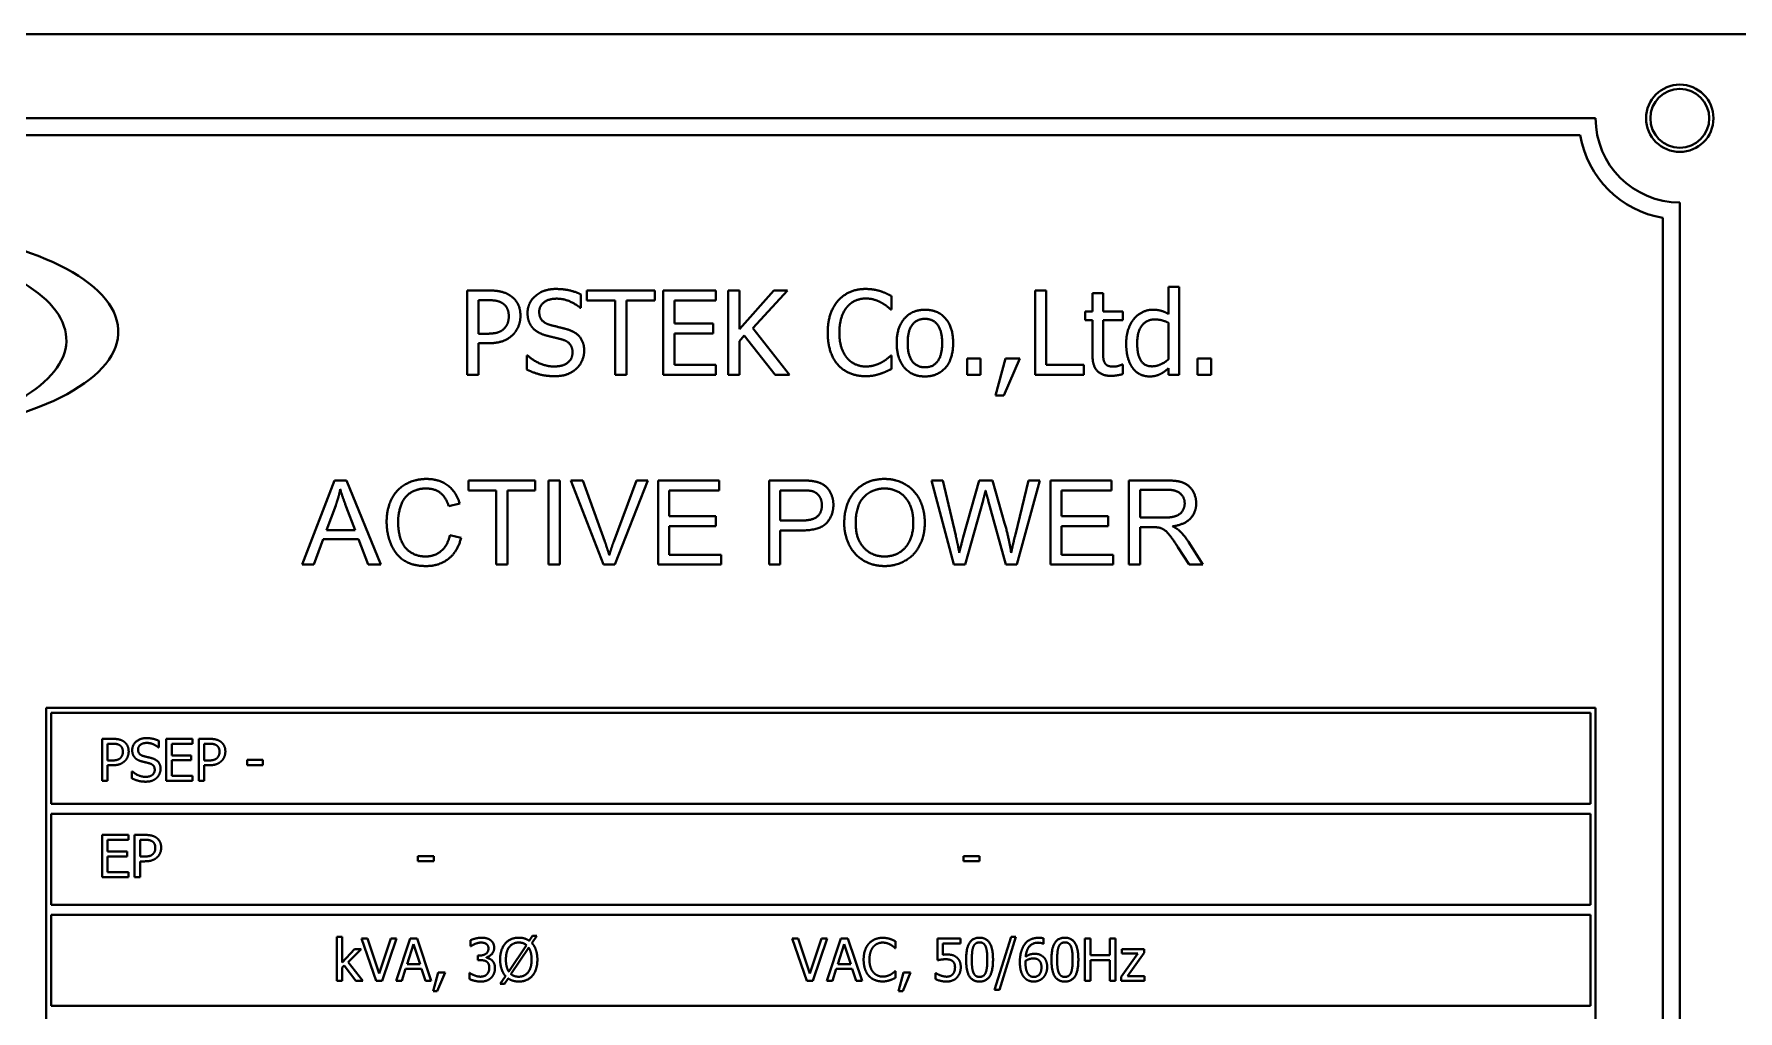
# Model space of a CAD drawing. Header units: millimetres. Extents: x 0 to 3364, y 0 to 2376.
# Drawn here: x 1297.6 to 1398.8, y 901.7 to 959.7 of the extents above; entities that cross this region are included whole.
import ezdxf

# ---------------------------------------------------------------- set-up
doc = ezdxf.new("R2010")
doc.units = ezdxf.units.MM
doc.header["$LTSCALE"] = 4
doc.layers.add('가시적인 것(ISO)', color=3, linetype='Continuous', lineweight=40, true_color=0x00ff00)

msp = doc.modelspace()

# ---------------------------------------------------------------- linework, layer by layer
at = {"layer": '가시적인 것(ISO)'}
for p, q in [((1240.3011, 959.6988), (1400.3011, 959.6988)), ((1390.3011, 954.6988), (1250.3011, 954.6988)), ((1251.2172, 953.6988), (1389.385, 953.6988)), ((1395.3011, 849.6988), (1395.3011, 949.6988)), ((1394.3011, 948.7827), (1394.3011, 850.6149)), ((1323.3076, 944.4759), (1324.5637, 944.4759)), ((1323.3076, 939.4759), (1323.3076, 944.4759)), ((1323.9721, 943.9006), (1323.9721, 941.907)), ((1324.5232, 943.9006), (1323.9721, 943.9006)), ((1330.058, 944.2409), (1330.058, 943.4468)), ((1330.4186, 943.8844), (1330.4186, 944.4759)), ((1330.4186, 944.4759), (1334.4381, 944.4759)), ((1332.0961, 943.8844), (1330.4186, 943.8844)), ((1332.0961, 939.4759), (1332.0961, 943.8844)), ((1334.4381, 943.8844), (1332.7606, 943.8844)), ((1332.7606, 943.8844), (1332.7606, 939.4759)), ((1334.4381, 944.4759), (1334.4381, 943.8844)), ((1334.9446, 939.4759), (1334.9446, 944.4759)), ((1334.9446, 944.4759), (1338.0726, 944.4759)), ((1338.0726, 943.8844), (1335.6091, 943.8844)), ((1335.6091, 943.8844), (1335.6091, 942.5148)), ((1338.0726, 944.4759), (1338.0726, 943.8844)), ((1338.8019, 939.4759), (1338.8019, 944.4759)), ((1338.8019, 944.4759), (1339.4664, 944.4759)), ((1339.4664, 944.4759), (1339.4664, 942.1785)), ((1339.4664, 942.1785), (1341.5167, 944.4759)), ((1342.327, 944.4759), (1340.2565, 942.2433)), ((1341.5167, 944.4759), (1342.327, 944.4759)), ((1348.5021, 944.1437), (1348.5021, 943.3414)), ((1357.0191, 939.4759), (1357.0191, 944.4759)), ((1357.0191, 944.4759), (1357.6836, 944.4759)), ((1357.6836, 944.4759), (1357.6836, 940.0675)), ((1360.4308, 943.228), (1360.4308, 944.3057)), ((1360.4308, 944.3057), (1361.0629, 944.3057)), ((1361.0629, 944.3057), (1361.0629, 943.228)), ((1364.9446, 943.078), (1364.9446, 944.6988)), ((1364.9446, 944.6988), (1365.5766, 944.6988)), ((1365.5766, 944.6988), (1365.5766, 939.4759)), ((1330.058, 943.4468), (1330.0094, 943.4468)), ((1348.5021, 943.3414), (1348.4494, 943.3414)), ((1360.0053, 942.7053), (1360.0053, 943.228)), ((1360.0053, 943.228), (1360.4308, 943.228)), ((1361.0629, 943.228), (1362.2258, 943.228)), ((1362.2258, 943.228), (1362.2258, 942.7053)), ((1323.9721, 941.907), (1324.4259, 941.907)), ((1335.6091, 942.5148), (1337.9065, 942.5148)), ((1335.6091, 941.9233), (1335.6091, 940.0675)), ((1337.9065, 941.9233), (1335.6091, 941.9233)), ((1337.9065, 942.5148), (1337.9065, 941.9233)), ((1339.7582, 941.8017), (1339.4664, 941.4735)), ((1341.5856, 939.4759), (1339.7582, 941.8017)), ((1340.2565, 942.2433), (1342.4486, 939.4759)), ((1360.4308, 942.7053), (1360.0053, 942.7053)), ((1360.4308, 940.6267), (1360.4308, 942.7053)), ((1361.0629, 942.7053), (1361.0629, 940.9184)), ((1362.2258, 942.7053), (1361.0629, 942.7053)), ((1364.9446, 940.3876), (1364.9446, 942.5553)), ((1324.5353, 941.3398), (1323.9721, 941.3398)), ((1323.9721, 941.3398), (1323.9721, 939.4759)), ((1339.4664, 941.4735), (1339.4664, 939.4759)), ((1326.853, 939.7758), (1326.853, 940.6104)), ((1326.853, 940.6104), (1326.9016, 940.6104)), ((1335.6091, 940.0675), (1338.0726, 940.0675)), ((1338.0726, 940.0675), (1338.0726, 939.4759)), ((1348.4535, 940.6104), (1348.5021, 940.6104)), ((1348.5021, 940.6104), (1348.5021, 939.8163)), ((1352.9835, 939.4759), (1352.9835, 940.4322)), ((1352.9835, 940.4322), (1353.7857, 940.4322)), ((1353.7857, 940.4322), (1353.7857, 939.4759)), ((1354.6771, 938.232), (1355.2687, 940.4322)), ((1356.1074, 940.4322), (1355.1674, 938.232)), ((1355.2687, 940.4322), (1356.1074, 940.4322)), ((1357.6836, 940.0675), (1359.9162, 940.0675)), ((1359.9162, 940.0675), (1359.9162, 939.4759)), ((1362.1893, 940.0756), (1362.2258, 940.0756)), ((1362.2258, 940.0756), (1362.2258, 939.5083)), ((1364.9446, 939.4759), (1364.9446, 939.8568)), ((1366.6706, 939.4759), (1366.6706, 940.4322)), ((1366.6706, 940.4322), (1367.4729, 940.4322)), ((1367.4729, 940.4322), (1367.4729, 939.4759)), ((1323.9721, 939.4759), (1323.3076, 939.4759)), ((1332.7606, 939.4759), (1332.0961, 939.4759)), ((1338.0726, 939.4759), (1334.9446, 939.4759)), ((1339.4664, 939.4759), (1338.8019, 939.4759)), ((1342.4486, 939.4759), (1341.5856, 939.4759)), ((1353.7857, 939.4759), (1352.9835, 939.4759)), ((1359.9162, 939.4759), (1357.0191, 939.4759)), ((1365.5766, 939.4759), (1364.9446, 939.4759)), ((1367.4729, 939.4759), (1366.6706, 939.4759)), ((1355.1674, 938.232), (1354.6771, 938.232)), ((1313.5081, 928.1969), (1315.4288, 933.1969)), ((1315.4288, 933.1969), (1316.1453, 933.1969)), ((1316.1453, 933.1969), (1318.1879, 928.1969)), ((1323.3861, 932.6062), (1323.3861, 933.1969)), ((1323.3861, 933.1969), (1327.3495, 933.1969)), ((1327.3495, 933.1969), (1327.3495, 932.6062)), ((1328.1422, 928.1969), (1328.1422, 933.1969)), ((1328.1422, 933.1969), (1328.8053, 933.1969)), ((1328.8053, 933.1969), (1328.8053, 928.1969)), ((1331.393, 928.1969), (1329.4608, 933.1969)), ((1329.4608, 933.1969), (1330.1773, 933.1969)), ((1330.1773, 933.1969), (1331.4768, 929.565)), ((1332.0065, 929.565), (1333.3594, 933.1969)), ((1334.034, 933.1969), (1332.0751, 928.1969)), ((1333.3594, 933.1969), (1334.034, 933.1969)), ((1334.6437, 928.1969), (1334.6437, 933.1969)), ((1334.6437, 933.1969), (1338.2642, 933.1969)), ((1338.2642, 933.1969), (1338.2642, 932.6062)), ((1341.2291, 928.1969), (1341.2291, 933.1969)), ((1341.2291, 933.1969), (1343.1155, 933.1969)), ((1352.1971, 928.1969), (1350.8709, 933.1969)), ((1350.8709, 933.1969), (1351.5492, 933.1969)), ((1351.5492, 933.1969), (1352.3114, 929.9194)), ((1352.7497, 929.8203), (1353.6986, 933.1969)), ((1353.6986, 933.1969), (1354.4989, 933.1969)), ((1354.4989, 933.1969), (1355.2154, 930.6664)), ((1355.8518, 929.9842), (1356.6331, 933.1969)), ((1357.3, 933.1969), (1355.9356, 928.1969)), ((1356.6331, 933.1969), (1357.3, 933.1969)), ((1357.9326, 928.1969), (1357.9326, 933.1969)), ((1357.9326, 933.1969), (1361.553, 933.1969)), ((1361.553, 933.1969), (1361.553, 932.6062)), ((1362.5896, 928.1969), (1362.5896, 933.1969)), ((1362.5896, 933.1969), (1364.8076, 933.1969)), ((1315.5012, 931.7144), (1314.9486, 930.2472)), ((1322.8602, 931.8287), (1322.2085, 931.6725)), ((1325.0324, 932.6062), (1323.3861, 932.6062)), ((1325.0324, 928.1969), (1325.0324, 932.6062)), ((1327.3495, 932.6062), (1325.6956, 932.6062)), ((1325.6956, 932.6062), (1325.6956, 928.1969)), ((1338.2642, 932.6062), (1335.3068, 932.6062)), ((1335.3068, 932.6062), (1335.3068, 931.078)), ((1341.8922, 932.6062), (1341.8922, 930.8188)), ((1343.1727, 932.6062), (1341.8922, 932.6062)), ((1353.9349, 932.0078), (1352.8792, 928.1969)), ((1355.2878, 928.1969), (1354.2436, 932.0078)), ((1361.553, 932.6062), (1358.5957, 932.6062)), ((1358.5957, 932.6062), (1358.5957, 931.078)), ((1363.2527, 932.6443), (1363.2527, 930.9903)), ((1364.8343, 932.6443), (1363.2527, 932.6443)), ((1316.6483, 930.2472), (1316.1224, 931.6344)), ((1335.3068, 931.078), (1338.0774, 931.078)), ((1338.0774, 931.078), (1338.0774, 930.4873)), ((1341.8922, 930.8188), (1343.1841, 930.8188)), ((1358.5957, 931.078), (1361.3663, 931.078)), ((1361.3663, 931.078), (1361.3663, 930.4873)), ((1363.2527, 930.9903), (1364.6742, 930.9903)), ((1314.7581, 929.7098), (1314.2093, 928.1969)), ((1316.8541, 929.7098), (1314.7581, 929.7098)), ((1314.9486, 930.2472), (1316.6483, 930.2472)), ((1317.4334, 928.1969), (1316.8541, 929.7098)), ((1322.2809, 929.9537), (1322.944, 929.786)), ((1335.3068, 930.4873), (1335.3068, 928.7876)), ((1338.0774, 930.4873), (1335.3068, 930.4873)), ((1343.1765, 930.2281), (1341.8922, 930.2281)), ((1341.8922, 930.2281), (1341.8922, 928.1969)), ((1358.5957, 930.4873), (1358.5957, 928.7876)), ((1361.3663, 930.4873), (1358.5957, 930.4873)), ((1364.0187, 930.4187), (1363.2527, 930.4187)), ((1363.2527, 930.4187), (1363.2527, 928.1969)), ((1335.3068, 928.7876), (1338.3785, 928.7876)), ((1338.3785, 928.7876), (1338.3785, 928.1969)), ((1358.5957, 928.7876), (1361.6674, 928.7876)), ((1361.6674, 928.7876), (1361.6674, 928.1969)), ((1366.1643, 928.1969), (1365.5012, 929.2373)), ((1366.1262, 929.5574), (1366.9913, 928.1969)), ((1314.2093, 928.1969), (1313.5081, 928.1969)), ((1318.1879, 928.1969), (1317.4334, 928.1969)), ((1325.6956, 928.1969), (1325.0324, 928.1969)), ((1328.8053, 928.1969), (1328.1422, 928.1969)), ((1332.0751, 928.1969), (1331.393, 928.1969)), ((1338.3785, 928.1969), (1334.6437, 928.1969)), ((1341.8922, 928.1969), (1341.2291, 928.1969)), ((1352.8792, 928.1969), (1352.1971, 928.1969)), ((1355.9356, 928.1969), (1355.2878, 928.1969)), ((1361.6674, 928.1969), (1357.9326, 928.1969)), ((1363.2527, 928.1969), (1362.5896, 928.1969)), ((1366.9913, 928.1969), (1366.1643, 928.1969)), ((1298.3011, 919.6988), (1390.3011, 919.6988)), ((1298.3011, 871.6988), (1298.3011, 919.6988)), ((1390.3011, 919.6988), (1390.3011, 871.6988)), ((1298.6011, 913.9988), (1298.6011, 919.3988)), ((1298.6011, 919.3988), (1390.0011, 919.3988)), ((1390.0011, 919.3988), (1390.0011, 913.9988)), ((1301.6281, 917.8542), (1302.2561, 917.8542)), ((1301.6281, 915.3542), (1301.6281, 917.8542)), ((1301.9604, 917.5665), (1301.9604, 916.5698)), ((1302.2359, 917.5665), (1301.9604, 917.5665)), ((1305.0033, 917.7367), (1305.0033, 917.3396)), ((1305.4389, 917.8542), (1307.0029, 917.8542)), ((1305.4389, 915.3542), (1305.4389, 917.8542)), ((1305.7711, 917.5584), (1305.7711, 916.8737)), ((1307.0029, 917.5584), (1305.7711, 917.5584)), ((1307.0029, 917.8542), (1307.0029, 917.5584)), ((1307.3676, 917.8542), (1307.9956, 917.8542)), ((1307.3676, 915.3542), (1307.3676, 917.8542)), ((1307.6998, 917.5665), (1307.6998, 916.5698)), ((1307.9753, 917.5665), (1307.6998, 917.5665)), ((1301.9604, 916.5698), (1302.1873, 916.5698)), ((1305.0033, 917.3396), (1304.979, 917.3396)), ((1305.7711, 916.8737), (1306.9198, 916.8737)), ((1306.9198, 916.5779), (1305.7711, 916.5779)), ((1305.7711, 916.5779), (1305.7711, 915.65)), ((1306.9198, 916.8737), (1306.9198, 916.5779)), ((1307.6998, 916.5698), (1307.9267, 916.5698)), ((1310.2363, 916.2963), (1310.2363, 916.6002)), ((1310.2363, 916.6002), (1311.1824, 916.6002)), ((1311.1824, 916.6002), (1311.1824, 916.2963)), ((1302.242, 916.2861), (1301.9604, 916.2861)), ((1301.9604, 916.2861), (1301.9604, 915.3542)), ((1303.4008, 915.5041), (1303.4008, 915.9215)), ((1303.4008, 915.9215), (1303.4251, 915.9215)), ((1305.7711, 915.65), (1307.0029, 915.65)), ((1307.0029, 915.65), (1307.0029, 915.3542)), ((1307.9814, 916.2861), (1307.6998, 916.2861)), ((1307.6998, 916.2861), (1307.6998, 915.3542)), ((1311.1824, 916.2963), (1310.2363, 916.2963)), ((1301.9604, 915.3542), (1301.6281, 915.3542)), ((1307.0029, 915.3542), (1305.4389, 915.3542)), ((1307.6998, 915.3542), (1307.3676, 915.3542)), ((1390.0011, 913.9988), (1298.6011, 913.9988)), ((1298.6011, 907.9988), (1298.6011, 913.3988)), ((1298.6011, 913.3988), (1390.0011, 913.3988)), ((1390.0011, 913.3988), (1390.0011, 907.9988)), ((1301.6281, 909.6488), (1301.6281, 912.1488)), ((1301.6281, 912.1488), (1303.1921, 912.1488)), ((1303.1921, 911.853), (1301.9604, 911.853)), ((1301.9604, 911.853), (1301.9604, 911.1682)), ((1303.1921, 912.1488), (1303.1921, 911.853)), ((1303.5568, 912.1488), (1304.1848, 912.1488)), ((1303.5568, 909.6488), (1303.5568, 912.1488)), ((1303.889, 911.8611), (1303.889, 910.8643)), ((1304.1646, 911.8611), (1303.889, 911.8611)), ((1301.9604, 911.1682), (1303.1091, 911.1682)), ((1303.1091, 910.8724), (1301.9604, 910.8724)), ((1301.9604, 910.8724), (1301.9604, 909.9446)), ((1303.1091, 911.1682), (1303.1091, 910.8724)), ((1303.889, 910.8643), (1304.1159, 910.8643)), ((1304.1706, 910.5807), (1303.889, 910.5807)), ((1303.889, 910.5807), (1303.889, 909.6488)), ((1320.3842, 910.5908), (1320.3842, 910.8947)), ((1320.3842, 910.8947), (1321.3303, 910.8947)), ((1321.3303, 910.5908), (1320.3842, 910.5908)), ((1321.3303, 910.8947), (1321.3303, 910.5908)), ((1352.7707, 910.5908), (1352.7707, 910.8947)), ((1352.7707, 910.8947), (1353.7168, 910.8947)), ((1353.7168, 910.5908), (1352.7707, 910.5908)), ((1353.7168, 910.8947), (1353.7168, 910.5908)), ((1303.1921, 909.6488), (1301.6281, 909.6488)), ((1301.9604, 909.9446), (1303.1921, 909.9446)), ((1303.1921, 909.9446), (1303.1921, 909.6488)), ((1303.889, 909.6488), (1303.5568, 909.6488)), ((1390.0011, 907.9988), (1298.6011, 907.9988)), ((1298.6011, 901.9988), (1298.6011, 907.3988)), ((1298.6011, 907.3988), (1390.0011, 907.3988)), ((1390.0011, 907.3988), (1390.0011, 901.9988)), ((1315.5625, 903.4948), (1315.5625, 906.1062)), ((1315.5625, 906.1062), (1315.8785, 906.1062)), ((1315.8785, 906.1062), (1315.8785, 904.5787)), ((1317.8923, 903.4948), (1317.0313, 905.9948)), ((1317.0313, 905.9948), (1317.3878, 905.9948)), ((1317.3878, 905.9948), (1318.0807, 903.9182)), ((1318.0807, 903.9182), (1318.7736, 905.9948)), ((1319.1119, 905.9948), (1318.2509, 903.4948)), ((1318.7736, 905.9948), (1319.1119, 905.9948)), ((1319.0815, 903.4948), (1319.9243, 905.9948)), ((1320.1208, 905.6545), (1319.7359, 904.4774)), ((1319.9243, 905.9948), (1320.3335, 905.9948)), ((1320.5078, 904.4774), (1320.1208, 905.6545)), ((1320.3335, 905.9948), (1321.1763, 903.4948)), ((1323.5061, 905.539), (1323.5061, 905.8935)), ((1323.5264, 905.539), (1323.5061, 905.539)), ((1325.7711, 904.0398), (1326.8226, 905.6099)), ((1326.9604, 905.4579), (1325.9069, 903.8838)), ((1326.9928, 905.8631), (1327.1852, 906.1488)), ((1327.4344, 906.1488), (1327.1467, 905.7274)), ((1327.1852, 906.1488), (1327.4344, 906.1488)), ((1343.4636, 903.4948), (1342.6026, 905.9948)), ((1342.6026, 905.9948), (1342.9591, 905.9948)), ((1342.9591, 905.9948), (1343.652, 903.9182)), ((1343.652, 903.9182), (1344.3449, 905.9948)), ((1344.6832, 905.9948), (1343.8222, 903.4948)), ((1344.3449, 905.9948), (1344.6832, 905.9948)), ((1344.6528, 903.4948), (1345.4956, 905.9948)), ((1345.6921, 905.6545), (1345.3072, 904.4774)), ((1345.4956, 905.9948), (1345.9048, 905.9948)), ((1346.0791, 904.4774), (1345.6921, 905.6545)), ((1345.9048, 905.9948), (1346.7476, 903.4948)), ((1348.7391, 905.4275), (1348.7128, 905.4275)), ((1348.7391, 905.8287), (1348.7391, 905.4275)), ((1351.2229, 904.7063), (1351.2229, 905.9948)), ((1351.2229, 905.9948), (1352.5945, 905.9948)), ((1352.5945, 905.701), (1351.545, 905.701)), ((1351.545, 905.701), (1351.545, 905.0345)), ((1352.5945, 905.9948), (1352.5945, 905.701)), ((1354.6224, 902.9519), (1355.5969, 906.1062)), ((1355.8846, 906.1062), (1354.9061, 902.9519)), ((1355.5969, 906.1062), (1355.8846, 906.1062)), ((1357.5236, 905.6848), (1357.5094, 905.6848)), ((1357.5236, 906.007), (1357.5236, 905.6848)), ((1359.983, 903.4948), (1359.983, 905.9948)), ((1359.983, 905.9948), (1360.3153, 905.9948)), ((1360.3153, 905.9948), (1360.3153, 905.0143)), ((1361.466, 905.0143), (1361.466, 905.9948)), ((1361.466, 905.9948), (1361.7983, 905.9948)), ((1361.7983, 905.9948), (1361.7983, 903.4948)), ((1315.8785, 904.5787), (1316.62, 905.3708)), ((1316.0041, 904.4004), (1315.8785, 904.2788)), ((1316.701, 903.4948), (1316.0041, 904.4004)), ((1317.013, 905.3708), (1316.2432, 904.5868)), ((1316.2432, 904.5868), (1317.1164, 903.4948)), ((1316.62, 905.3708), (1317.013, 905.3708)), ((1319.7359, 904.4774), (1320.5078, 904.4774)), ((1323.9478, 904.7124), (1323.9478, 904.9899)), ((1323.9478, 904.9899), (1324.0592, 904.9899)), ((1324.0896, 904.7124), (1323.9478, 904.7124)), ((1324.4462, 904.8846), (1324.4462, 904.8603)), ((1345.3072, 904.4774), (1346.0791, 904.4774)), ((1360.3153, 905.0143), (1361.466, 905.0143)), ((1361.466, 904.7185), (1360.3153, 904.7185)), ((1360.3153, 904.7185), (1360.3153, 903.4948)), ((1361.466, 903.4948), (1361.466, 904.7185)), ((1362.1346, 903.7298), (1363.1151, 905.1115)), ((1362.1751, 905.1115), (1362.1751, 905.3708)), ((1362.1751, 905.3708), (1363.494, 905.3708)), ((1363.1151, 905.1115), (1362.1751, 905.1115)), ((1363.494, 905.1459), (1362.5094, 903.7602)), ((1363.494, 905.3708), (1363.494, 905.1459)), ((1315.8785, 903.4948), (1315.5625, 903.4948)), ((1315.8785, 904.2788), (1315.8785, 903.4948)), ((1317.1164, 903.4948), (1316.701, 903.4948)), ((1318.2509, 903.4948), (1317.8923, 903.4948)), ((1319.4178, 903.4948), (1319.0815, 903.4948)), ((1319.6447, 904.1938), (1319.4178, 903.4948)), ((1320.5989, 904.1938), (1319.6447, 904.1938)), ((1320.8258, 903.4948), (1320.5989, 904.1938)), ((1321.1763, 903.4948), (1320.8258, 903.4948)), ((1321.2837, 902.8728), (1321.5795, 903.9729)), ((1321.9988, 903.9729), (1321.5288, 902.8728)), ((1321.5795, 903.9729), (1321.9988, 903.9729)), ((1323.4373, 903.9506), (1323.4616, 903.9506)), ((1323.4373, 903.5961), (1323.4373, 903.9506)), ((1325.2667, 903.3003), (1325.5827, 903.7663)), ((1325.7367, 903.6285), (1325.5138, 903.3003)), ((1343.8222, 903.4948), (1343.4636, 903.4948)), ((1344.9891, 903.4948), (1344.6528, 903.4948)), ((1345.216, 904.1938), (1344.9891, 903.4948)), ((1346.1702, 904.1938), (1345.216, 904.1938)), ((1346.3971, 903.4948), (1346.1702, 904.1938)), ((1346.7476, 903.4948), (1346.3971, 903.4948)), ((1348.7148, 904.0621), (1348.7391, 904.0621)), ((1348.7391, 904.0621), (1348.7391, 903.665)), ((1348.9194, 902.8728), (1349.2152, 903.9729)), ((1349.6346, 903.9729), (1349.1646, 902.8728)), ((1349.2152, 903.9729), (1349.6346, 903.9729)), ((1351.1196, 903.5839), (1351.1196, 903.9385)), ((1351.1196, 903.9385), (1351.1439, 903.9385)), ((1360.3153, 903.4948), (1359.983, 903.4948)), ((1361.7983, 903.4948), (1361.466, 903.4948)), ((1362.1346, 903.4948), (1362.1346, 903.7298)), ((1363.5122, 903.4948), (1362.1346, 903.4948)), ((1362.5094, 903.7602), (1363.5122, 903.7602)), ((1363.5122, 903.7602), (1363.5122, 903.4948)), ((1321.5288, 902.8728), (1321.2837, 902.8728)), ((1325.5138, 903.3003), (1325.2667, 903.3003)), ((1349.1646, 902.8728), (1348.9194, 902.8728)), ((1354.9061, 902.9519), (1354.6224, 902.9519)), ((1390.0011, 901.9988), (1298.6011, 901.9988))]:
    msp.add_line(p, q, dxfattribs=at)
for radius in [2, 1.75]:
    msp.add_circle((1395.3011, 954.6988), radius, dxfattribs=at)
for radius, start, end in [(5, 180, 270), (6, 189.594068, 260.405932)]:
    msp.add_arc((1395.3011, 954.6988), radius, start, end, dxfattribs=at)
for centre, major_axis, ratio, start_param, end_param in [((1286.5619, 942.0331), (-16.032, 0), 0.39426006, 1.9462528, 5.83760717), ((1284.6558, 941.531), (14.8527, 0), 0.4069905, 5.25884891, 8.86179915)]:
    msp.add_ellipse(centre, major_axis=major_axis, ratio=ratio, start_param=start_param, end_param=end_param, dxfattribs=at)
for points in [[(1325.4146, 943.7101), (1325.2565, 943.8155), (1324.8352, 943.9006), (1324.5232, 943.9006)], [(1324.5637, 944.4759), (1325.0094, 944.4759), (1325.6334, 944.3301), (1325.8724, 944.1639)], [(1325.8724, 944.1639), (1326.152, 943.9735), (1326.4681, 943.386), (1326.4681, 942.9686)], [(1326.8894, 943.1348), (1326.8894, 943.7425), (1327.8376, 944.5651), (1328.571, 944.5651)], [(1328.6155, 943.9897), (1328.1536, 943.9897), (1327.5823, 943.5562), (1327.5823, 943.2036)], [(1328.571, 944.5651), (1328.9924, 944.5651), (1329.7379, 944.3989), (1330.058, 944.2409)], [(1330.0094, 943.4468), (1329.7703, 943.6656), (1329.0248, 943.9897), (1328.6155, 943.9897)], [(1344.7095, 941.9719), (1344.7095, 942.5999), (1345.0296, 943.5318), (1345.3335, 943.8763)], [(1345.3335, 943.8763), (1345.6334, 944.2126), (1346.4518, 944.5651), (1346.9583, 944.5651)], [(1346.9543, 943.9978), (1346.6342, 943.9978), (1346.0629, 943.7344), (1345.8481, 943.4832)], [(1347.8862, 943.7587), (1347.6958, 943.8641), (1347.246, 943.9978), (1346.9543, 943.9978)], [(1346.9583, 944.5651), (1347.2095, 944.5651), (1347.6512, 944.4921), (1347.8376, 944.4354)], [(1347.8376, 944.4354), (1347.9997, 944.3827), (1348.336, 944.2328), (1348.5021, 944.1437)], [(1325.7752, 942.9484), (1325.7752, 943.2077), (1325.5969, 943.5886), (1325.4146, 943.7101)], [(1325.4916, 942.2069), (1325.6415, 942.3568), (1325.7752, 942.7093), (1325.7752, 942.9484)], [(1326.4681, 942.9686), (1326.4681, 942.6445), (1326.2371, 942.061), (1326.0305, 941.8584)], [(1327.2136, 942.2312), (1327.0596, 942.3973), (1326.8894, 942.843), (1326.8894, 943.1348)], [(1327.5823, 943.2036), (1327.5823, 942.8876), (1327.9186, 942.5108), (1328.2347, 942.4257)], [(1345.8481, 943.4832), (1345.6374, 943.228), (1345.4024, 942.454), (1345.4024, 941.9719)], [(1348.4494, 943.3414), (1348.3603, 943.4224), (1348.0847, 943.6493), (1347.8862, 943.7587)], [(1348.806, 941.3519), (1348.806, 942.292), (1349.7298, 943.3333), (1350.4835, 943.3333)], [(1350.4835, 943.3333), (1351.2452, 943.3333), (1352.1569, 942.296), (1352.1569, 941.3519)], [(1362.4324, 941.3236), (1362.4324, 941.8179), (1362.6877, 942.5391), (1362.9105, 942.8106)], [(1362.9105, 942.8106), (1363.1172, 943.0537), (1363.6966, 943.3333), (1364.0167, 943.3333)], [(1364.0167, 943.3333), (1364.2963, 943.3333), (1364.7136, 943.2077), (1364.9446, 943.078)], [(1324.4259, 941.907), (1324.8311, 941.907), (1325.3295, 942.0367), (1325.4916, 942.2069)], [(1326.0305, 941.8584), (1325.7711, 941.6032), (1325.0702, 941.3398), (1324.5353, 941.3398)], [(1328.0402, 941.7895), (1327.7809, 941.8584), (1327.3716, 942.0651), (1327.2136, 942.2312)], [(1328.2347, 942.4257), (1328.4454, 942.369), (1329.0572, 942.2231), (1329.2598, 942.1623)], [(1329.2598, 942.1623), (1329.7744, 942.0043), (1330.2525, 941.3681), (1330.2525, 940.9022)], [(1345.3376, 940.0432), (1345.0377, 940.3673), (1344.7095, 941.3398), (1344.7095, 941.9719)], [(1345.4024, 941.9719), (1345.4024, 941.4573), (1345.6496, 940.7158), (1345.8643, 940.4605)], [(1350.4835, 942.7904), (1349.9932, 942.7904), (1349.4583, 942.0813), (1349.4583, 941.3519)], [(1351.5045, 941.3519), (1351.5045, 942.0813), (1350.9737, 942.7904), (1350.4835, 942.7904)], [(1364.122, 942.7539), (1363.6358, 942.7539), (1363.0847, 942.0245), (1363.0847, 941.3357)], [(1364.9446, 942.5553), (1364.7095, 942.6688), (1364.3368, 942.7539), (1364.122, 942.7539)], [(1328.9437, 941.5626), (1328.7128, 941.6275), (1328.3279, 941.7166), (1328.0402, 941.7895)], [(1328.4454, 939.9621), (1328.9964, 939.9621), (1329.5596, 940.42), (1329.5596, 940.7968)], [(1329.5596, 940.7968), (1329.5596, 941.0967), (1329.2638, 941.4694), (1328.9437, 941.5626)], [(1330.2525, 940.9022), (1330.2525, 940.6064), (1330.0134, 940.0391), (1329.7987, 939.8406)], [(1350.4835, 939.3706), (1349.7014, 939.3706), (1348.806, 940.4362), (1348.806, 941.3519)], [(1349.4583, 941.3519), (1349.4583, 940.6429), (1349.9932, 939.9135), (1350.4835, 939.9135)], [(1352.1569, 941.3519), (1352.1569, 940.4038), (1351.2452, 939.3706), (1350.4835, 939.3706)], [(1350.4835, 939.9135), (1350.9697, 939.9135), (1351.5045, 940.6307), (1351.5045, 941.3519)], [(1361.0629, 940.9184), (1361.0629, 940.6348), (1361.0831, 940.3228), (1361.152, 940.1891)], [(1362.8173, 939.873), (1362.635, 940.1202), (1362.4324, 940.8495), (1362.4324, 941.3236)], [(1363.0847, 941.3357), (1363.0847, 940.6712), (1363.5061, 939.9703), (1363.9721, 939.9703)], [(1328.494, 939.3868), (1327.951, 939.3868), (1327.1893, 939.6137), (1326.853, 939.7758)], [(1326.9016, 940.6104), (1327.2298, 940.3025), (1328.0604, 939.9621), (1328.4454, 939.9621)], [(1329.7987, 939.8406), (1329.5596, 939.6218), (1328.9518, 939.3868), (1328.494, 939.3868)], [(1346.9462, 939.3868), (1346.46, 939.3868), (1345.6374, 939.715), (1345.3376, 940.0432)], [(1345.8643, 940.4605), (1346.075, 940.2134), (1346.6382, 939.9621), (1346.9543, 939.9621)], [(1346.9543, 939.9621), (1347.242, 939.9621), (1347.7322, 940.104), (1347.9227, 940.2093)], [(1348.5021, 939.8163), (1348.336, 939.7393), (1348.0442, 939.5975), (1347.8376, 939.5327)], [(1347.9227, 940.2093), (1348.105, 940.3147), (1348.3765, 940.5335), (1348.4535, 940.6104)], [(1361.5248, 939.403), (1361.0102, 939.403), (1360.4308, 939.9905), (1360.4308, 940.6267)], [(1361.152, 940.1891), (1361.2087, 940.0715), (1361.464, 939.954), (1361.6828, 939.954)], [(1361.6828, 939.954), (1361.8368, 939.954), (1362.1245, 940.0472), (1362.1893, 940.0756)], [(1363.8262, 939.3706), (1363.5183, 939.3706), (1362.9997, 939.6258), (1362.8173, 939.873)], [(1363.9721, 939.9703), (1364.2193, 939.9703), (1364.7217, 940.1972), (1364.9446, 940.3876)], [(1364.9446, 939.8568), (1364.7987, 939.7352), (1364.5839, 939.5732), (1364.4381, 939.5043)], [(1347.8376, 939.5327), (1347.6188, 939.4597), (1347.246, 939.3868), (1346.9462, 939.3868)], [(1362.2258, 939.5083), (1362.0475, 939.4597), (1361.6828, 939.403), (1361.5248, 939.403)], [(1364.4381, 939.5043), (1364.3044, 939.4395), (1364.0167, 939.3706), (1363.8262, 939.3706)], [(1318.5233, 930.735), (1318.5233, 931.5162), (1319.1216, 932.6824), (1320.223, 933.2845), (1320.8861, 933.2845)], [(1320.8709, 932.7167), (1320.2954, 932.7167), (1319.518, 932.1641), (1319.2055, 931.2342), (1319.2055, 930.7388)], [(1322.2085, 931.6725), (1322.0332, 932.2175), (1321.3739, 932.7167), (1320.8709, 932.7167)], [(1320.8861, 933.2845), (1321.6369, 933.2845), (1322.6582, 932.5185), (1322.8602, 931.8287)], [(1343.1155, 933.1969), (1343.6148, 933.1969), (1343.8777, 933.1473)], [(1343.8777, 933.1473), (1344.2474, 933.0864), (1344.7428, 932.7434), (1345.0477, 932.1222), (1345.0477, 931.7487)], [(1345.6917, 930.6321), (1345.6917, 931.8783), (1347.0294, 933.2845), (1348.085, 933.2845)], [(1348.0888, 932.7167), (1347.3876, 932.7167), (1346.3739, 931.7525), (1346.3739, 930.6245)], [(1348.085, 933.2845), (1348.7786, 933.2845), (1349.8914, 932.6214), (1350.4745, 931.44), (1350.4745, 930.6893)], [(1349.7924, 930.6969), (1349.7924, 931.3066), (1349.3808, 932.2175), (1348.5843, 932.7167), (1348.0888, 932.7167)], [(1364.8076, 933.1969), (1365.4745, 933.1969), (1366.1719, 932.9263), (1366.5873, 932.2441), (1366.5873, 931.8325)], [(1315.7718, 932.671), (1315.6727, 932.1908), (1315.5012, 931.7144)], [(1316.1224, 931.6344), (1315.8861, 932.267), (1315.7718, 932.671)], [(1343.7901, 932.5604), (1343.6224, 932.6062), (1343.1727, 932.6062)], [(1345.0477, 931.7487), (1345.0477, 931.1123), (1344.236, 930.2281), (1343.1765, 930.2281)], [(1343.1841, 930.8188), (1343.8282, 930.8188), (1344.3655, 931.2952), (1344.3655, 931.7296)], [(1344.3655, 931.7296), (1344.3655, 932.0421), (1344.0492, 932.4918), (1343.7901, 932.5604)], [(1354.0835, 932.5947), (1353.9997, 932.2518), (1353.9349, 932.0078)], [(1354.2436, 932.0078), (1354.1064, 932.4842), (1354.0835, 932.5947)], [(1364.6742, 930.9903), (1365.1277, 930.9903), (1365.6384, 931.1771), (1365.9052, 931.5925), (1365.9052, 931.8325)], [(1365.9052, 931.8325), (1365.9052, 932.187), (1365.3907, 932.6443), (1364.8343, 932.6443)], [(1366.5873, 931.8325), (1366.5873, 931.299), (1365.8975, 930.5711), (1365.1811, 930.472)], [(1320.8747, 928.113), (1320.0667, 928.113), (1319.053, 928.7723), (1318.5233, 930.0185), (1318.5233, 930.735)], [(1319.2055, 930.7388), (1319.2055, 930.1024), (1319.5789, 929.1496), (1320.3602, 928.6809), (1320.8175, 928.6809)], [(1348.0812, 928.6809), (1348.8282, 928.6809), (1349.7924, 929.7289), (1349.7924, 930.6969)], [(1350.4745, 930.6893), (1350.4745, 929.9309), (1349.861, 928.7304), (1348.7329, 928.113), (1348.085, 928.113)], [(1320.8175, 928.6809), (1321.3739, 928.6809), (1322.1437, 929.3211), (1322.2809, 929.9537)], [(1322.944, 929.786), (1322.7344, 928.9705), (1321.6559, 928.113), (1320.8747, 928.113)], [(1348.085, 928.113), (1347.3762, 928.113), (1346.2634, 928.7952), (1345.6917, 929.9728), (1345.6917, 930.6321)], [(1346.3739, 930.6245), (1346.3739, 929.7213), (1347.3457, 928.6809), (1348.0812, 928.6809)], [(1352.3114, 929.9194), (1352.4334, 929.405), (1352.5248, 928.8943)], [(1352.5248, 928.8943), (1352.7154, 929.6984), (1352.7497, 929.8203)], [(1355.2154, 930.6664), (1355.4783, 929.7251), (1355.6041, 928.8943)], [(1355.6041, 928.8943), (1355.6994, 929.3707), (1355.8518, 929.9842)], [(1364.3884, 930.3958), (1364.2741, 930.4187), (1364.0187, 930.4187)], [(1365.5012, 929.2373), (1365.2116, 929.687), (1364.8381, 930.1633), (1364.5408, 930.3577), (1364.3884, 930.3958)], [(1365.1811, 930.472), (1365.4402, 930.3463), (1365.5774, 930.2243)], [(1365.5774, 930.2243), (1365.867, 929.9575), (1366.1262, 929.5574)], [(1331.4768, 929.565), (1331.6331, 929.1306), (1331.7398, 928.7495)], [(1331.7398, 928.7495), (1331.8541, 929.1572), (1332.0065, 929.565)], [(1302.6816, 917.4713), (1302.6026, 917.524), (1302.3919, 917.5665), (1302.2359, 917.5665)], [(1302.2561, 917.8542), (1302.479, 917.8542), (1302.791, 917.7813), (1302.9105, 917.6982)], [(1302.9105, 917.6982), (1303.0503, 917.603), (1303.2083, 917.3092), (1303.2083, 917.1006)], [(1303.419, 917.1836), (1303.419, 917.4875), (1303.8931, 917.8988), (1304.2598, 917.8988)], [(1304.2821, 917.6111), (1304.0511, 917.6111), (1303.7655, 917.3943), (1303.7655, 917.2181)], [(1304.2598, 917.8988), (1304.4705, 917.8988), (1304.8433, 917.8157), (1305.0033, 917.7367)], [(1304.979, 917.3396), (1304.8595, 917.449), (1304.4867, 917.6111), (1304.2821, 917.6111)], [(1308.4211, 917.4713), (1308.342, 917.524), (1308.1313, 917.5665), (1307.9753, 917.5665)], [(1307.9956, 917.8542), (1308.2185, 917.8542), (1308.5305, 917.7813), (1308.65, 917.6982)], [(1308.65, 917.6982), (1308.7898, 917.603), (1308.9478, 917.3092), (1308.9478, 917.1006)], [(1302.1873, 916.5698), (1302.3899, 916.5698), (1302.639, 916.6346), (1302.7201, 916.7197)], [(1302.9895, 916.5455), (1302.8599, 916.4178), (1302.5094, 916.2861), (1302.242, 916.2861)], [(1302.8619, 917.0904), (1302.8619, 917.2201), (1302.7728, 917.4105), (1302.6816, 917.4713)], [(1302.7201, 916.7197), (1302.795, 916.7946), (1302.8619, 916.9709), (1302.8619, 917.0904)], [(1303.2083, 917.1006), (1303.2083, 916.9385), (1303.0929, 916.6468), (1302.9895, 916.5455)], [(1303.5811, 916.7318), (1303.5041, 916.8149), (1303.419, 917.0378), (1303.419, 917.1836)], [(1303.9944, 916.511), (1303.8647, 916.5455), (1303.6601, 916.6488), (1303.5811, 916.7318)], [(1303.7655, 917.2181), (1303.7655, 917.06), (1303.9336, 916.8716), (1304.0916, 916.8291)], [(1304.4462, 916.3976), (1304.3307, 916.43), (1304.1382, 916.4745), (1303.9944, 916.511)], [(1304.0916, 916.8291), (1304.197, 916.8007), (1304.5029, 916.7278), (1304.6042, 916.6974)], [(1304.6042, 916.6974), (1304.8615, 916.6184), (1305.1006, 916.3003), (1305.1006, 916.0673)], [(1307.9267, 916.5698), (1308.1293, 916.5698), (1308.3785, 916.6346), (1308.4595, 916.7197)], [(1308.729, 916.5455), (1308.5993, 916.4178), (1308.2488, 916.2861), (1307.9814, 916.2861)], [(1308.6014, 917.0904), (1308.6014, 917.2201), (1308.5122, 917.4105), (1308.4211, 917.4713)], [(1308.4595, 916.7197), (1308.5345, 916.7946), (1308.6014, 916.9709), (1308.6014, 917.0904)], [(1308.9478, 917.1006), (1308.9478, 916.9385), (1308.8323, 916.6468), (1308.729, 916.5455)], [(1304.2213, 915.3096), (1303.9498, 915.3096), (1303.5689, 915.4231), (1303.4008, 915.5041)], [(1303.4251, 915.9215), (1303.5892, 915.7675), (1304.0045, 915.5973), (1304.197, 915.5973)], [(1304.197, 915.5973), (1304.4725, 915.5973), (1304.7541, 915.8262), (1304.7541, 916.0147)], [(1304.8736, 915.5365), (1304.7541, 915.4271), (1304.4502, 915.3096), (1304.2213, 915.3096)], [(1304.7541, 916.0147), (1304.7541, 916.1646), (1304.6062, 916.351), (1304.4462, 916.3976)], [(1305.1006, 916.0673), (1305.1006, 915.9194), (1304.981, 915.6358), (1304.8736, 915.5365)], [(1304.6103, 911.7659), (1304.5313, 911.8186), (1304.3206, 911.8611), (1304.1646, 911.8611)], [(1304.1848, 912.1488), (1304.4077, 912.1488), (1304.7197, 912.0758), (1304.8392, 911.9928)], [(1304.7906, 911.385), (1304.7906, 911.5147), (1304.7014, 911.7051), (1304.6103, 911.7659)], [(1304.8392, 911.9928), (1304.979, 911.8976), (1305.137, 911.6038), (1305.137, 911.3951)], [(1304.1159, 910.8643), (1304.3185, 910.8643), (1304.5677, 910.9292), (1304.6488, 911.0143)], [(1304.9182, 910.84), (1304.7886, 910.7124), (1304.4381, 910.5807), (1304.1706, 910.5807)], [(1304.6488, 911.0143), (1304.7237, 911.0892), (1304.7906, 911.2655), (1304.7906, 911.385)], [(1305.137, 911.3951), (1305.137, 911.2331), (1305.0215, 910.9413), (1304.9182, 910.84)], [(1323.5061, 905.8935), (1323.6155, 905.9523), (1323.9903, 906.0475), (1324.1585, 906.0475)], [(1323.7736, 905.6788), (1323.6925, 905.6443), (1323.573, 905.5714), (1323.5264, 905.539)], [(1324.1322, 905.7578), (1324.041, 905.7578), (1323.8607, 905.7132), (1323.7736, 905.6788)], [(1324.0592, 904.9899), (1324.2841, 904.9899), (1324.5677, 905.2047), (1324.5677, 905.4093)], [(1324.436, 905.6808), (1324.3732, 905.7233), (1324.2193, 905.7578), (1324.1322, 905.7578)], [(1324.1585, 906.0475), (1324.3287, 906.0475), (1324.5819, 905.9786), (1324.6852, 905.9057)], [(1324.5677, 905.4093), (1324.5677, 905.5045), (1324.4948, 905.6403), (1324.436, 905.6808)], [(1324.9081, 905.4438), (1324.9081, 905.2371), (1324.6366, 904.9251), (1324.4462, 904.8846)], [(1324.6852, 905.9057), (1324.7946, 905.8267), (1324.9081, 905.5977), (1324.9081, 905.4438)], [(1325.2626, 904.7448), (1325.2626, 905.3627), (1325.8684, 906.0475), (1326.3668, 906.0475)], [(1326.3688, 905.7598), (1326.0203, 905.7598), (1325.605, 905.2432), (1325.605, 904.7448)], [(1326.3668, 906.0475), (1326.5592, 906.0475), (1326.8591, 905.9543), (1326.9928, 905.8631)], [(1326.8226, 905.6099), (1326.7355, 905.6848), (1326.5065, 905.7598), (1326.3688, 905.7598)], [(1327.1305, 904.7448), (1327.1305, 904.9758), (1327.0373, 905.3384), (1326.9604, 905.4579)], [(1327.1467, 905.7274), (1327.3007, 905.5613), (1327.4729, 905.0791), (1327.4729, 904.7448)], [(1346.8429, 904.7428), (1346.8429, 905.0568), (1347.0029, 905.5228), (1347.1548, 905.695)], [(1347.1548, 905.695), (1347.3048, 905.8631), (1347.714, 906.0394), (1347.9672, 906.0394)], [(1347.4121, 905.4985), (1347.3068, 905.3708), (1347.1893, 904.9839), (1347.1893, 904.7428)], [(1347.9652, 905.7557), (1347.8052, 905.7557), (1347.5195, 905.6241), (1347.4121, 905.4985)], [(1348.4312, 905.6362), (1348.336, 905.6889), (1348.1111, 905.7557), (1347.9652, 905.7557)], [(1347.9672, 906.0394), (1348.0929, 906.0394), (1348.3137, 906.0029), (1348.4069, 905.9745)], [(1348.4069, 905.9745), (1348.4879, 905.9482), (1348.6561, 905.8733), (1348.7391, 905.8287)], [(1348.7128, 905.4275), (1348.6682, 905.4681), (1348.5305, 905.5815), (1348.4312, 905.6362)], [(1352.9267, 904.7428), (1352.9267, 905.4194), (1353.3177, 906.0455), (1353.727, 906.0455)], [(1353.3542, 905.5045), (1353.3035, 905.3769), (1353.2671, 904.9879), (1353.2671, 904.7428)], [(1353.727, 905.7679), (1353.5872, 905.7679), (1353.4069, 905.6362), (1353.3542, 905.5045)], [(1353.727, 906.0455), (1354.1382, 906.0455), (1354.5252, 905.3972), (1354.5252, 904.7448)], [(1354.0937, 905.5086), (1354.043, 905.6362), (1353.8668, 905.7679), (1353.727, 905.7679)], [(1354.1848, 904.7448), (1354.1848, 905.0021), (1354.1443, 905.381), (1354.0937, 905.5086)], [(1356.1196, 904.5929), (1356.1196, 904.919), (1356.2533, 905.4438), (1356.3931, 905.6382)], [(1356.3931, 905.6382), (1356.5288, 905.8287), (1356.9583, 906.0414), (1357.2399, 906.0414)], [(1357.1954, 905.7517), (1356.8834, 905.7517), (1356.5005, 905.3303), (1356.464, 904.917)], [(1357.5094, 905.6848), (1357.4628, 905.7092), (1357.2926, 905.7517), (1357.1954, 905.7517)], [(1357.2399, 906.0414), (1357.323, 906.0414), (1357.4689, 906.0252), (1357.5236, 906.007)], [(1357.9936, 904.7428), (1357.9936, 905.4194), (1358.3846, 906.0455), (1358.7938, 906.0455)], [(1358.4211, 905.5045), (1358.3704, 905.3769), (1358.3339, 904.9879), (1358.3339, 904.7428)], [(1358.7938, 905.7679), (1358.654, 905.7679), (1358.4737, 905.6362), (1358.4211, 905.5045)], [(1358.7938, 906.0455), (1359.2051, 906.0455), (1359.592, 905.3972), (1359.592, 904.7448)], [(1359.1605, 905.5086), (1359.1099, 905.6362), (1358.9336, 905.7679), (1358.7938, 905.7679)], [(1359.2517, 904.7448), (1359.2517, 905.0021), (1359.2112, 905.381), (1359.1605, 905.5086)], [(1324.4664, 904.6233), (1324.3955, 904.6739), (1324.2031, 904.7124), (1324.0896, 904.7124)], [(1324.4462, 904.8603), (1324.5252, 904.8441), (1324.7055, 904.7711), (1324.7825, 904.6982)], [(1324.6164, 904.2606), (1324.6164, 904.3963), (1324.5373, 904.5726), (1324.4664, 904.6233)], [(1324.7825, 904.6982), (1324.8595, 904.6273), (1324.9567, 904.4004), (1324.9567, 904.2363)], [(1325.5827, 903.7663), (1325.4328, 903.9324), (1325.2626, 904.4227), (1325.2626, 904.7448)], [(1325.605, 904.7448), (1325.605, 904.5179), (1325.6921, 904.1654), (1325.7711, 904.0398)], [(1327.4729, 904.7448), (1327.4729, 904.1249), (1326.8692, 903.4421), (1326.3668, 903.4421)], [(1326.3688, 903.7298), (1326.7152, 903.7298), (1327.1305, 904.2525), (1327.1305, 904.7448)], [(1347.1569, 903.7784), (1347.007, 903.9405), (1346.8429, 904.4267), (1346.8429, 904.7428)], [(1347.1893, 904.7428), (1347.1893, 904.4855), (1347.3129, 904.1147), (1347.4202, 903.9871)], [(1351.7172, 904.7671), (1351.5795, 904.7671), (1351.306, 904.7245), (1351.2229, 904.7063)], [(1351.545, 905.0345), (1351.6058, 905.0426), (1351.7233, 905.0487), (1351.7719, 905.0487)], [(1352.1265, 904.6516), (1352.0556, 904.7144), (1351.8449, 904.7671), (1351.7172, 904.7671)], [(1351.7719, 905.0487), (1351.9644, 905.0487), (1352.2298, 904.9859), (1352.3514, 904.8927)], [(1352.2683, 904.291), (1352.2683, 904.4247), (1352.1954, 904.5949), (1352.1265, 904.6516)], [(1352.3514, 904.8927), (1352.4749, 904.7995), (1352.6087, 904.5159), (1352.6087, 904.289)], [(1353.727, 903.4421), (1353.3137, 903.4421), (1352.9267, 904.0844), (1352.9267, 904.7428)], [(1353.2671, 904.7428), (1353.2671, 904.4794), (1353.2995, 904.1269), (1353.3522, 903.9891)], [(1354.5252, 904.7448), (1354.5252, 904.0722), (1354.1342, 903.4421), (1353.727, 903.4421)], [(1354.0957, 903.9831), (1354.1443, 904.1066), (1354.1848, 904.4875), (1354.1848, 904.7448)], [(1356.3951, 903.669), (1356.2655, 903.8048), (1356.1196, 904.2606), (1356.1196, 904.5929)], [(1356.464, 904.6759), (1356.462, 904.6395), (1356.4579, 904.5706), (1356.4579, 904.5179)], [(1356.4579, 904.5179), (1356.4579, 904.2586), (1356.5592, 903.9405), (1356.6362, 903.8574)], [(1356.464, 904.917), (1356.5835, 905.0001), (1356.8347, 905.0912), (1356.9847, 905.0912)], [(1356.9097, 904.8137), (1356.7922, 904.8137), (1356.5714, 904.7428), (1356.464, 904.6759)], [(1357.2298, 904.7266), (1357.1629, 904.7792), (1356.9968, 904.8137), (1356.9097, 904.8137)], [(1356.9847, 905.0912), (1357.1305, 905.0912), (1357.3493, 905.0325), (1357.4689, 904.9433)], [(1357.4, 904.291), (1357.4, 904.445), (1357.3189, 904.6536), (1357.2298, 904.7266)], [(1357.4689, 904.9433), (1357.6066, 904.84), (1357.7403, 904.5199), (1357.7403, 904.3052)], [(1358.7938, 903.4421), (1358.3805, 903.4421), (1357.9936, 904.0844), (1357.9936, 904.7428)], [(1358.3339, 904.7428), (1358.3339, 904.4794), (1358.3664, 904.1269), (1358.419, 903.9891)], [(1359.592, 904.7448), (1359.592, 904.0722), (1359.201, 903.4421), (1358.7938, 903.4421)], [(1359.1625, 903.9831), (1359.2112, 904.1066), (1359.2517, 904.4875), (1359.2517, 904.7448)], [(1324.12, 903.4421), (1323.9316, 903.4421), (1323.5629, 903.5333), (1323.4373, 903.5961)], [(1323.4616, 903.9506), (1323.5669, 903.8737), (1323.9235, 903.7318), (1324.0997, 903.7318)], [(1324.0997, 903.7318), (1324.2031, 903.7318), (1324.4097, 903.7967), (1324.4786, 903.8716)], [(1324.7359, 903.6731), (1324.6265, 903.5596), (1324.3165, 903.4421), (1324.12, 903.4421)], [(1324.4786, 903.8716), (1324.5454, 903.9466), (1324.6164, 904.1249), (1324.6164, 904.2606)], [(1324.9567, 904.2363), (1324.9567, 904.0681), (1324.8412, 903.7825), (1324.7359, 903.6731)], [(1326.3668, 903.4421), (1326.1824, 903.4421), (1325.8643, 903.5394), (1325.7367, 903.6285)], [(1325.9069, 903.8838), (1326.0021, 903.8068), (1326.2168, 903.7298), (1326.3688, 903.7298)], [(1347.9612, 903.4502), (1347.7181, 903.4502), (1347.3068, 903.6143), (1347.1569, 903.7784)], [(1347.4202, 903.9871), (1347.5256, 903.8635), (1347.8072, 903.7379), (1347.9652, 903.7379)], [(1348.4069, 903.5232), (1348.2975, 903.4867), (1348.1111, 903.4502), (1347.9612, 903.4502)], [(1347.9652, 903.7379), (1348.1091, 903.7379), (1348.3542, 903.8088), (1348.4494, 903.8615)], [(1348.7391, 903.665), (1348.6561, 903.6265), (1348.5102, 903.5556), (1348.4069, 903.5232)], [(1348.4494, 903.8615), (1348.5406, 903.9142), (1348.6763, 904.0236), (1348.7148, 904.0621)], [(1351.774, 903.4421), (1351.5957, 903.4421), (1351.2472, 903.5211), (1351.1196, 903.5839)], [(1351.1439, 903.9385), (1351.1824, 903.9101), (1351.3262, 903.8372), (1351.4134, 903.8048)], [(1351.4134, 903.8048), (1351.5126, 903.7703), (1351.6767, 903.7318), (1351.78, 903.7318)], [(1352.3878, 903.6873), (1352.2825, 903.5738), (1351.9685, 903.4421), (1351.774, 903.4421)], [(1351.78, 903.7318), (1351.8813, 903.7318), (1352.0718, 903.8048), (1352.1407, 903.8838)], [(1352.1407, 903.8838), (1352.2035, 903.9587), (1352.2683, 904.1573), (1352.2683, 904.291)], [(1352.6087, 904.289), (1352.6087, 904.1087), (1352.4932, 903.8007), (1352.3878, 903.6873)], [(1353.3522, 903.9891), (1353.4008, 903.8595), (1353.5811, 903.7197), (1353.727, 903.7197)], [(1353.727, 903.7197), (1353.8647, 903.7197), (1354.045, 903.8514), (1354.0957, 903.9831)], [(1356.9462, 903.4421), (1356.778, 903.4421), (1356.5005, 903.5556), (1356.3951, 903.669)], [(1356.6362, 903.8574), (1356.7071, 903.7784), (1356.8611, 903.7156), (1356.9482, 903.7156)], [(1357.5053, 903.6771), (1357.3939, 903.5617), (1357.1143, 903.4421), (1356.9462, 903.4421)], [(1356.9482, 903.7156), (1357.1508, 903.7156), (1357.4, 904.0033), (1357.4, 904.291)], [(1357.7403, 904.3052), (1357.7403, 904.1127), (1357.6127, 903.7865), (1357.5053, 903.6771)], [(1358.419, 903.9891), (1358.4676, 903.8595), (1358.648, 903.7197), (1358.7938, 903.7197)], [(1358.7938, 903.7197), (1358.9316, 903.7197), (1359.1119, 903.8514), (1359.1625, 903.9831)]]:
    msp.add_open_spline(points, degree=2, dxfattribs=at)

doc.saveas('drawing.dxf')
